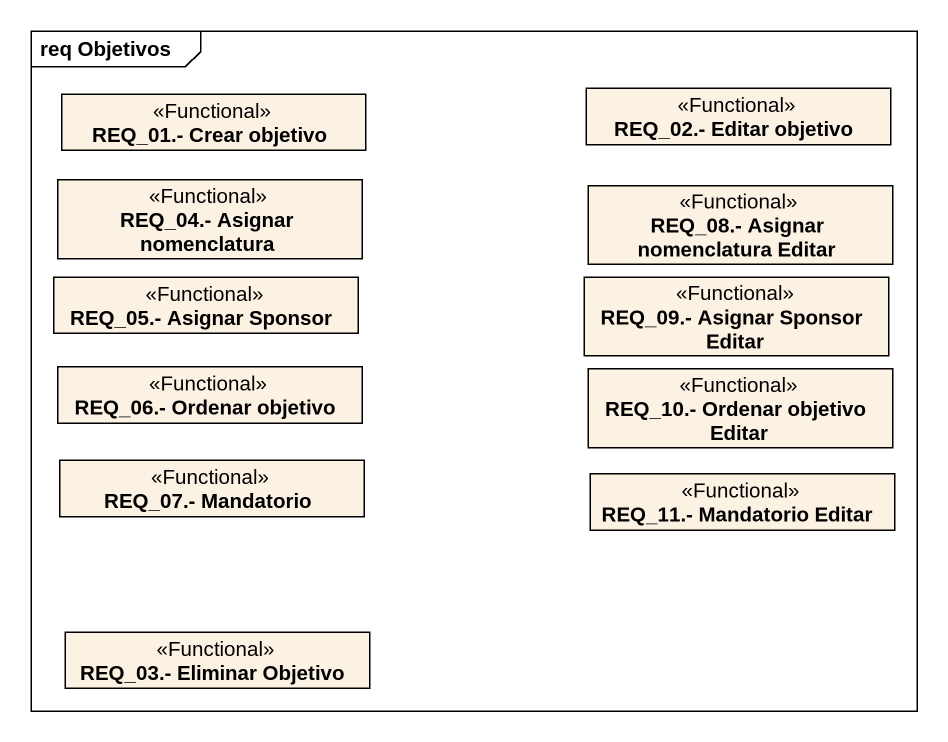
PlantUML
@startuml
mainframe req Objetivos
hide circle
hide empty members
class "REQ_02.- Editar objetivo" as REQ_02_Editar_objetivo <<Functional>>
class "REQ_01.- Crear objetivo" as REQ_01_Crear_objetivo <<Functional>>
class "REQ_04.- Asignar nomenclatura" as REQ_04_Asignar_nomenclatura <<Functional>>
class "REQ_08.- Asignar nomenclatura Editar" as REQ_08_Asignar_nomenclatura <<Functional>>
class "REQ_05.- Asignar Sponsor" as REQ_05_Asignar_Sponsor <<Functional>>
class "REQ_09.- Asignar Sponsor Editar" as REQ_09_Asignar_Sponsor <<Functional>>
class "REQ_06.- Ordenar objetivo" as REQ_06_Ordenar_objetivo <<Functional>>
class "REQ_10.- Ordenar objetivo Editar" as REQ_10_Ordenar_objetivo <<Functional>>
class "REQ_07.- Mandatorio" as REQ_07_Mandatorio <<Functional>>
class "REQ_11.- Mandatorio Editar" as REQ_11_Mandatorio_Editar <<Functional>>
class "REQ_03.- Eliminar Objetivo" as REQ_03_Eliminar_Objetivo <<Functional>>
@enduml
